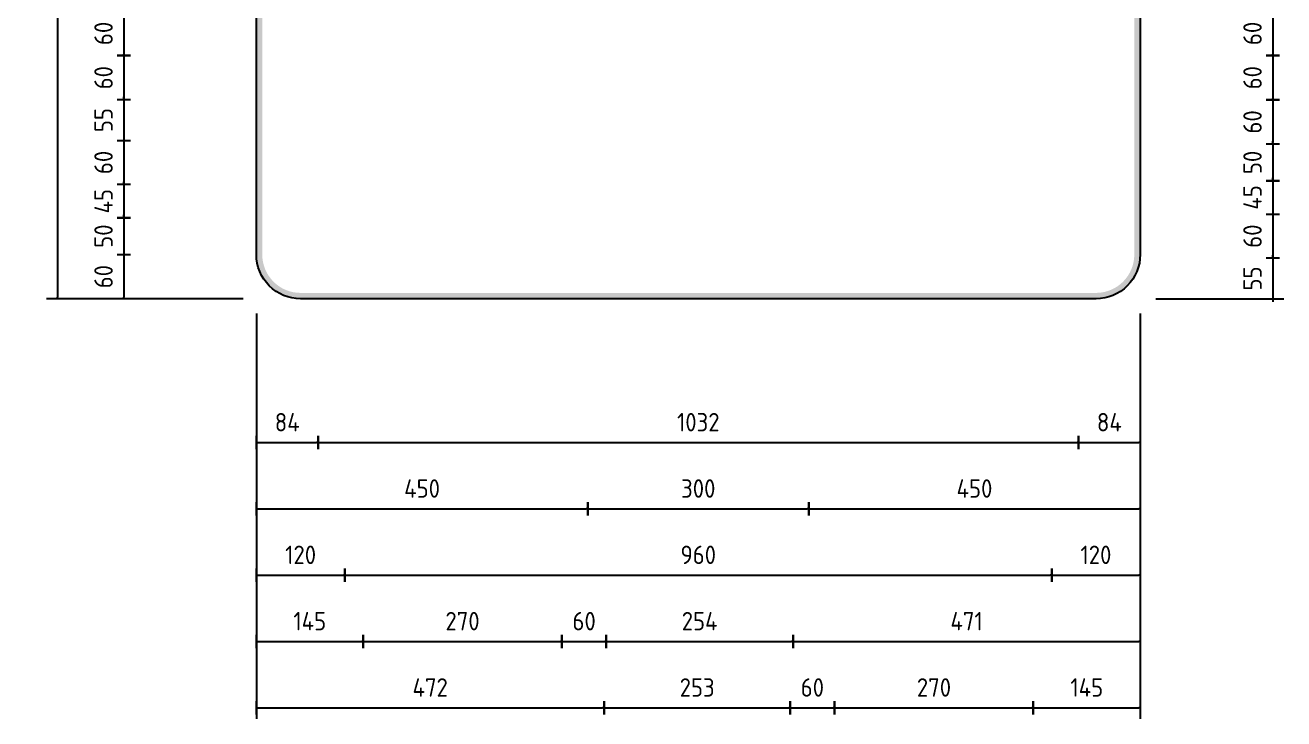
# Model space of a CAD drawing. Extents: x 0 to 420, y 0 to 297.
# Drawn here: x 92.1 to 262.9, y 103.4 to 197.5 of the extents above; entities that cross this region are included whole.
import ezdxf

# ---------------------------------------------------------------- set-up
doc = ezdxf.new("R2010")
doc.units = 0
doc.header["$LTSCALE"] = 0.3
doc.layers.get('0').update_dxf_attribs({"linetype": 'CONTINUOUS'})
doc.layers.get('DEFPOINTS').update_dxf_attribs({"linetype": 'CONTINUOUS'})
doc.layers.add('BLUE', color=162, linetype='CONTINUOUS')
doc.layers.add('T25', color=1, linetype='CONTINUOUS')
doc.styles.add('ISO', font='iso.shx')
doc.dimstyles.new('SIGNSDIM', dxfattribs={"dimtxt": 2.5, "dimasz": 0.2, "dimexe": 1.5, "dimexo": 2, "dimgap": 1.5, "dimtad": 1, "dimdec": 4, "dimlfac": 10, "dimrnd": 1, "dimdsep": 46, "dimtxsty": 'ISO', "dimblk": 'SGNDIM', "dimcen": 2.5, "dimse2": 1, "dimadec": 0, "dimazin": 0, "dimtfac": 1, "dimtdec": 4, "dimtix": 1, "dimtmove": 0, "dimatfit": 3, "dimldrblk": 'SGNDIM', "dimfxl": 1, "dimtolj": 1, "dimtzin": 0, "dimarcsym": 0})

# ---------------------------------------------------------------- blocks, each defined once
blk = doc.blocks.new('SGNDIM')
for p, q in [((0, 0), (-1, 0)), ((0, 4.5), (0, -4.5))]:
    blk.add_line(p, q)
blk = doc.blocks.new('*D8')
at = {"layer": 'DEFPOINTS', "color": 0, "transparency": 16777216}
for p in [(250.44, 165.88), (243.57, 160.38), (261.44, 160.38)]:
    blk.add_point(p, dxfattribs=at)
at = {"layer": 'T25', "color": 0, "lineweight": -2, "transparency": 16777216}
for p, q in [((261.44, 166.08), (261.44, 166.28)), ((261.44, 165.88), (261.44, 160.38)), ((245.57, 160.38), (262.94, 160.38)), ((261.44, 160.18), (261.44, 159.98))]:
    blk.add_line(p, q, dxfattribs=at)
at = {"layer": 'T25', "color": 0, "lineweight": -2, "transparency": 16777216, "xscale": 0.2, "yscale": 0.2, "zscale": 0.2}
for p, rotation in [((261.44, 165.88), 270), ((261.44, 160.38), 90)]:
    blk.add_blockref('SGNDIM', p, dxfattribs=dict(at, rotation=rotation))
at = {"layer": 'T25', "color": 0, "transparency": 16777216, "insert": (258.69, 163.13), "char_height": 2.5, "attachment_point": 5, "rotation": 90, "style": 'ISO'}
blk.add_mtext('\\A1;55', dxfattribs=at)
blk = doc.blocks.new('*D9')
at = {"layer": 'DEFPOINTS', "color": 0, "transparency": 16777216}
for p in [(243.44, 171.88), (243.44, 165.88), (261.44, 165.88)]:
    blk.add_point(p, dxfattribs=at)
at = {"layer": 'T25', "color": 0, "lineweight": -2, "transparency": 16777216}
blk.add_line((261.44, 171.68), (261.44, 166.08), dxfattribs=at)
at = {"layer": 'T25', "color": 0, "lineweight": -2, "transparency": 16777216, "xscale": 0.2, "yscale": 0.2, "zscale": 0.2}
for p, rotation in [((261.44, 171.88), 90), ((261.44, 165.88), 270)]:
    blk.add_blockref('SGNDIM', p, dxfattribs=dict(at, rotation=rotation))
at = {"layer": 'T25', "color": 0, "transparency": 16777216, "insert": (258.69, 168.88), "char_height": 2.5, "attachment_point": 5, "rotation": 90, "style": 'ISO'}
blk.add_mtext('\\A1;60', dxfattribs=at)
blk = doc.blocks.new('*D10')
at = {"layer": 'DEFPOINTS', "color": 0, "transparency": 16777216}
for p in [(247.93, 176.38), (247.93, 171.88), (261.44, 171.88)]:
    blk.add_point(p, dxfattribs=at)
at = {"layer": 'T25', "color": 0, "lineweight": -2, "transparency": 16777216}
for p, q in [((261.44, 176.58), (261.44, 176.78)), ((261.44, 176.38), (261.44, 171.88)), ((261.44, 171.68), (261.44, 171.48))]:
    blk.add_line(p, q, dxfattribs=at)
at = {"layer": 'T25', "color": 0, "lineweight": -2, "transparency": 16777216, "xscale": 0.2, "yscale": 0.2, "zscale": 0.2}
for p, rotation in [((261.44, 176.38), 270), ((261.44, 171.88), 90)]:
    blk.add_blockref('SGNDIM', p, dxfattribs=dict(at, rotation=rotation))
at = {"layer": 'T25', "color": 0, "transparency": 16777216, "insert": (258.69, 174.13), "char_height": 2.5, "attachment_point": 5, "rotation": 90, "style": 'ISO'}
blk.add_mtext('\\A1;45', dxfattribs=at)
blk = doc.blocks.new('*D11')
at = {"layer": 'DEFPOINTS', "color": 0, "transparency": 16777216}
for p in [(246.44, 181.38), (246.44, 176.38), (261.44, 176.38)]:
    blk.add_point(p, dxfattribs=at)
at = {"layer": 'T25', "color": 0, "lineweight": -2, "transparency": 16777216}
for p, q in [((261.44, 181.58), (261.44, 181.78)), ((261.44, 181.38), (261.44, 176.38)), ((261.44, 176.18), (261.44, 175.98))]:
    blk.add_line(p, q, dxfattribs=at)
at = {"layer": 'T25', "color": 0, "lineweight": -2, "transparency": 16777216, "xscale": 0.2, "yscale": 0.2, "zscale": 0.2}
for p, rotation in [((261.44, 181.38), 270), ((261.44, 176.38), 90)]:
    blk.add_blockref('SGNDIM', p, dxfattribs=dict(at, rotation=rotation))
at = {"layer": 'T25', "color": 0, "transparency": 16777216, "insert": (258.69, 178.88), "char_height": 2.5, "attachment_point": 5, "rotation": 90, "style": 'ISO'}
blk.add_mtext('\\A1;50', dxfattribs=at)
blk = doc.blocks.new('*D12')
at = {"layer": 'DEFPOINTS', "color": 0, "transparency": 16777216}
for p in [(243.44, 187.38), (243.44, 181.38), (261.44, 181.38)]:
    blk.add_point(p, dxfattribs=at)
at = {"layer": 'T25', "color": 0, "lineweight": -2, "transparency": 16777216}
blk.add_line((261.44, 187.18), (261.44, 181.58), dxfattribs=at)
at = {"layer": 'T25', "color": 0, "lineweight": -2, "transparency": 16777216, "xscale": 0.2, "yscale": 0.2, "zscale": 0.2}
for p, rotation in [((261.44, 187.38), 90), ((261.44, 181.38), 270)]:
    blk.add_blockref('SGNDIM', p, dxfattribs=dict(at, rotation=rotation))
at = {"layer": 'T25', "color": 0, "transparency": 16777216, "insert": (258.69, 184.38), "char_height": 2.5, "attachment_point": 5, "rotation": 90, "style": 'ISO'}
blk.add_mtext('\\A1;60', dxfattribs=at)
blk = doc.blocks.new('*D13')
at = {"layer": 'DEFPOINTS', "color": 0, "transparency": 16777216}
for p in [(243.44, 193.38), (243.44, 187.38), (261.44, 187.38)]:
    blk.add_point(p, dxfattribs=at)
at = {"layer": 'T25', "color": 0, "lineweight": -2, "transparency": 16777216}
blk.add_line((261.44, 193.18), (261.44, 187.58), dxfattribs=at)
at = {"layer": 'T25', "color": 0, "lineweight": -2, "transparency": 16777216, "xscale": 0.2, "yscale": 0.2, "zscale": 0.2}
for p, rotation in [((261.44, 193.38), 90), ((261.44, 187.38), 270)]:
    blk.add_blockref('SGNDIM', p, dxfattribs=dict(at, rotation=rotation))
at = {"layer": 'T25', "color": 0, "transparency": 16777216, "insert": (258.69, 190.38), "char_height": 2.5, "attachment_point": 5, "rotation": 90, "style": 'ISO'}
blk.add_mtext('\\A1;60', dxfattribs=at)
blk = doc.blocks.new('*D14')
at = {"layer": 'DEFPOINTS', "color": 0, "transparency": 16777216}
for p in [(253.22, 199.4), (253.22, 193.38), (261.44, 193.38)]:
    blk.add_point(p, dxfattribs=at)
at = {"layer": 'T25', "color": 0, "lineweight": -2, "transparency": 16777216}
blk.add_line((261.44, 199.2), (261.44, 193.58), dxfattribs=at)
at = {"layer": 'T25', "color": 0, "lineweight": -2, "transparency": 16777216, "xscale": 0.2, "yscale": 0.2, "zscale": 0.2}
for p, rotation in [((261.44, 199.4), 90), ((261.44, 193.38), 270)]:
    blk.add_blockref('SGNDIM', p, dxfattribs=dict(at, rotation=rotation))
at = {"layer": 'T25', "color": 0, "transparency": 16777216, "insert": (258.69, 196.39), "char_height": 2.5, "attachment_point": 5, "rotation": 90, "style": 'ISO'}
blk.add_mtext('\\A1;60', dxfattribs=at)
blk = doc.blocks.new('*D19')
at = {"layer": 'DEFPOINTS', "color": 0, "transparency": 16777216}
for p in [(228.93, 122.83), (243.44, 122.83), (243.44, 104.88)]:
    blk.add_point(p, dxfattribs=at)
at = {"layer": 'T25', "color": 0, "lineweight": -2, "transparency": 16777216}
for p, q in [((243.44, 120.83), (243.44, 103.38)), ((229.13, 104.88), (243.24, 104.88))]:
    blk.add_line(p, q, dxfattribs=at)
at = {"layer": 'T25', "color": 0, "lineweight": -2, "transparency": 16777216, "xscale": 0.2, "yscale": 0.2, "zscale": 0.2, "rotation": 180}
blk.add_blockref('SGNDIM', (228.93, 104.88), dxfattribs=at)
at = {"layer": 'T25', "color": 0, "lineweight": -2, "transparency": 16777216, "xscale": 0.2, "yscale": 0.2, "zscale": 0.2}
blk.add_blockref('SGNDIM', (243.44, 104.88), dxfattribs=at)
at = {"layer": 'T25', "color": 0, "transparency": 16777216, "insert": (236.19, 107.63), "char_height": 2.5, "attachment_point": 5, "style": 'ISO'}
blk.add_mtext('\\A1;145', dxfattribs=at)
blk = doc.blocks.new('*D20')
at = {"layer": 'DEFPOINTS', "color": 0, "transparency": 16777216}
for p in [(170.65, 151.13), (195.93, 151.13), (195.93, 104.88)]:
    blk.add_point(p, dxfattribs=at)
at = {"layer": 'T25', "color": 0, "lineweight": -2, "transparency": 16777216}
blk.add_line((170.85, 104.88), (195.73, 104.88), dxfattribs=at)
at = {"layer": 'T25', "color": 0, "lineweight": -2, "transparency": 16777216, "xscale": 0.2, "yscale": 0.2, "zscale": 0.2, "rotation": 180}
blk.add_blockref('SGNDIM', (170.65, 104.88), dxfattribs=at)
at = {"layer": 'T25', "color": 0, "lineweight": -2, "transparency": 16777216, "xscale": 0.2, "yscale": 0.2, "zscale": 0.2}
blk.add_blockref('SGNDIM', (195.93, 104.88), dxfattribs=at)
at = {"layer": 'T25', "color": 0, "transparency": 16777216, "insert": (183.29, 107.63), "char_height": 2.5, "attachment_point": 5, "style": 'ISO'}
blk.add_mtext('\\A1;253', dxfattribs=at)
blk = doc.blocks.new('*D21')
at = {"layer": 'DEFPOINTS', "color": 0, "transparency": 16777216}
for p in [(170.65, 163.32), (123.44, 160.3), (170.65, 104.88)]:
    blk.add_point(p, dxfattribs=at)
at = {"layer": 'T25', "color": 0, "lineweight": -2, "transparency": 16777216}
for p, q in [((123.44, 158.3), (123.44, 103.38)), ((123.64, 104.88), (170.45, 104.88))]:
    blk.add_line(p, q, dxfattribs=at)
at = {"layer": 'T25', "color": 0, "lineweight": -2, "transparency": 16777216, "xscale": 0.2, "yscale": 0.2, "zscale": 0.2, "rotation": 180}
blk.add_blockref('SGNDIM', (123.44, 104.88), dxfattribs=at)
at = {"layer": 'T25', "color": 0, "lineweight": -2, "transparency": 16777216, "xscale": 0.2, "yscale": 0.2, "zscale": 0.2}
blk.add_blockref('SGNDIM', (170.65, 104.88), dxfattribs=at)
at = {"layer": 'T25', "color": 0, "transparency": 16777216, "insert": (147.04, 107.63), "char_height": 2.5, "attachment_point": 5, "style": 'ISO'}
blk.add_mtext('\\A1;472', dxfattribs=at)
blk = doc.blocks.new('*D22')
at = {"layer": 'DEFPOINTS', "color": 0, "transparency": 16777216}
for p in [(196.3, 162.82), (243.44, 160.33), (243.44, 113.88)]:
    blk.add_point(p, dxfattribs=at)
at = {"layer": 'T25', "color": 0, "lineweight": -2, "transparency": 16777216}
for p, q in [((243.44, 158.33), (243.44, 112.38)), ((196.5, 113.88), (243.24, 113.88))]:
    blk.add_line(p, q, dxfattribs=at)
at = {"layer": 'T25', "color": 0, "lineweight": -2, "transparency": 16777216, "xscale": 0.2, "yscale": 0.2, "zscale": 0.2, "rotation": 180}
blk.add_blockref('SGNDIM', (196.3, 113.88), dxfattribs=at)
at = {"layer": 'T25', "color": 0, "lineweight": -2, "transparency": 16777216, "xscale": 0.2, "yscale": 0.2, "zscale": 0.2}
blk.add_blockref('SGNDIM', (243.44, 113.88), dxfattribs=at)
at = {"layer": 'T25', "color": 0, "transparency": 16777216, "insert": (219.87, 116.63), "char_height": 2.5, "attachment_point": 5, "style": 'ISO'}
blk.add_mtext('\\A1;471', dxfattribs=at)
blk = doc.blocks.new('*D23')
at = {"layer": 'DEFPOINTS', "color": 0, "transparency": 16777216}
for p in [(170.94, 152.63), (196.3, 152.63), (196.3, 113.88)]:
    blk.add_point(p, dxfattribs=at)
at = {"layer": 'T25', "color": 0, "lineweight": -2, "transparency": 16777216}
blk.add_line((171.14, 113.88), (196.1, 113.88), dxfattribs=at)
at = {"layer": 'T25', "color": 0, "lineweight": -2, "transparency": 16777216, "xscale": 0.2, "yscale": 0.2, "zscale": 0.2, "rotation": 180}
blk.add_blockref('SGNDIM', (170.94, 113.88), dxfattribs=at)
at = {"layer": 'T25', "color": 0, "lineweight": -2, "transparency": 16777216, "xscale": 0.2, "yscale": 0.2, "zscale": 0.2}
blk.add_blockref('SGNDIM', (196.3, 113.88), dxfattribs=at)
at = {"layer": 'T25', "color": 0, "transparency": 16777216, "insert": (183.62, 116.63), "char_height": 2.5, "attachment_point": 5, "style": 'ISO'}
blk.add_mtext('\\A1;254', dxfattribs=at)
blk = doc.blocks.new('*D24')
at = {"layer": 'DEFPOINTS', "color": 0, "transparency": 16777216}
for p in [(123.44, 128.93), (137.94, 128.93), (137.94, 113.88)]:
    blk.add_point(p, dxfattribs=at)
at = {"layer": 'T25', "color": 0, "lineweight": -2, "transparency": 16777216}
for p, q in [((123.44, 126.93), (123.44, 112.38)), ((123.64, 113.88), (137.74, 113.88))]:
    blk.add_line(p, q, dxfattribs=at)
at = {"layer": 'T25', "color": 0, "lineweight": -2, "transparency": 16777216, "xscale": 0.2, "yscale": 0.2, "zscale": 0.2, "rotation": 180}
blk.add_blockref('SGNDIM', (123.44, 113.88), dxfattribs=at)
at = {"layer": 'T25', "color": 0, "lineweight": -2, "transparency": 16777216, "xscale": 0.2, "yscale": 0.2, "zscale": 0.2}
blk.add_blockref('SGNDIM', (137.94, 113.88), dxfattribs=at)
at = {"layer": 'T25', "color": 0, "transparency": 16777216, "insert": (130.69, 116.63), "char_height": 2.5, "attachment_point": 5, "style": 'ISO'}
blk.add_mtext('\\A1;145', dxfattribs=at)
blk = doc.blocks.new('*D25')
at = {"layer": 'DEFPOINTS', "color": 0, "transparency": 16777216}
for p in [(231.42, 159.47), (243.44, 147.99), (243.44, 122.88)]:
    blk.add_point(p, dxfattribs=at)
at = {"layer": 'T25', "color": 0, "lineweight": -2, "transparency": 16777216}
for p, q in [((243.44, 145.99), (243.44, 121.38)), ((231.62, 122.88), (243.24, 122.88))]:
    blk.add_line(p, q, dxfattribs=at)
at = {"layer": 'T25', "color": 0, "lineweight": -2, "transparency": 16777216, "xscale": 0.2, "yscale": 0.2, "zscale": 0.2, "rotation": 180}
blk.add_blockref('SGNDIM', (231.42, 122.88), dxfattribs=at)
at = {"layer": 'T25', "color": 0, "lineweight": -2, "transparency": 16777216, "xscale": 0.2, "yscale": 0.2, "zscale": 0.2}
blk.add_blockref('SGNDIM', (243.44, 122.88), dxfattribs=at)
at = {"layer": 'T25', "color": 0, "transparency": 16777216, "insert": (237.43, 125.63), "char_height": 2.5, "attachment_point": 5, "style": 'ISO'}
blk.add_mtext('\\A1;120', dxfattribs=at)
blk = doc.blocks.new('*D26')
at = {"layer": 'DEFPOINTS', "color": 0, "transparency": 16777216}
for p in [(135.46, 165.03), (231.42, 165.03), (231.42, 122.88)]:
    blk.add_point(p, dxfattribs=at)
at = {"layer": 'T25', "color": 0, "lineweight": -2, "transparency": 16777216}
blk.add_line((135.66, 122.88), (231.22, 122.88), dxfattribs=at)
at = {"layer": 'T25', "color": 0, "lineweight": -2, "transparency": 16777216, "xscale": 0.2, "yscale": 0.2, "zscale": 0.2, "rotation": 180}
blk.add_blockref('SGNDIM', (135.46, 122.88), dxfattribs=at)
at = {"layer": 'T25', "color": 0, "lineweight": -2, "transparency": 16777216, "xscale": 0.2, "yscale": 0.2, "zscale": 0.2}
blk.add_blockref('SGNDIM', (231.42, 122.88), dxfattribs=at)
at = {"layer": 'T25', "color": 0, "transparency": 16777216, "insert": (183.44, 125.63), "char_height": 2.5, "attachment_point": 5, "style": 'ISO'}
blk.add_mtext('\\A1;960', dxfattribs=at)
blk = doc.blocks.new('*D27')
at = {"layer": 'DEFPOINTS', "color": 0, "transparency": 16777216}
for p in [(135.46, 159.47), (123.44, 148.56), (135.46, 122.88)]:
    blk.add_point(p, dxfattribs=at)
at = {"layer": 'T25', "color": 0, "lineweight": -2, "transparency": 16777216}
for p, q in [((123.44, 146.56), (123.44, 121.38)), ((123.64, 122.88), (135.26, 122.88))]:
    blk.add_line(p, q, dxfattribs=at)
at = {"layer": 'T25', "color": 0, "lineweight": -2, "transparency": 16777216, "xscale": 0.2, "yscale": 0.2, "zscale": 0.2, "rotation": 180}
blk.add_blockref('SGNDIM', (123.44, 122.88), dxfattribs=at)
at = {"layer": 'T25', "color": 0, "lineweight": -2, "transparency": 16777216, "xscale": 0.2, "yscale": 0.2, "zscale": 0.2}
blk.add_blockref('SGNDIM', (135.46, 122.88), dxfattribs=at)
at = {"layer": 'T25', "color": 0, "transparency": 16777216, "insert": (129.45, 125.63), "char_height": 2.5, "attachment_point": 5, "style": 'ISO'}
blk.add_mtext('\\A1;120', dxfattribs=at)
blk = doc.blocks.new('*D28')
at = {"layer": 'DEFPOINTS', "color": 0, "transparency": 16777216}
for p in [(198.44, 160.38), (243.44, 160.38), (243.44, 131.88)]:
    blk.add_point(p, dxfattribs=at)
at = {"layer": 'T25', "color": 0, "lineweight": -2, "transparency": 16777216}
for p, q in [((243.44, 158.38), (243.44, 130.38)), ((198.64, 131.88), (243.24, 131.88))]:
    blk.add_line(p, q, dxfattribs=at)
at = {"layer": 'T25', "color": 0, "lineweight": -2, "transparency": 16777216, "xscale": 0.2, "yscale": 0.2, "zscale": 0.2, "rotation": 180}
blk.add_blockref('SGNDIM', (198.44, 131.88), dxfattribs=at)
at = {"layer": 'T25', "color": 0, "lineweight": -2, "transparency": 16777216, "xscale": 0.2, "yscale": 0.2, "zscale": 0.2}
blk.add_blockref('SGNDIM', (243.44, 131.88), dxfattribs=at)
at = {"layer": 'T25', "color": 0, "transparency": 16777216, "insert": (220.94, 134.63), "char_height": 2.5, "attachment_point": 5, "style": 'ISO'}
blk.add_mtext('\\A1;450', dxfattribs=at)
blk = doc.blocks.new('*D29')
at = {"layer": 'DEFPOINTS', "color": 0, "transparency": 16777216}
for p in [(168.44, 160.38), (198.44, 160.38), (198.44, 131.88)]:
    blk.add_point(p, dxfattribs=at)
at = {"layer": 'T25', "color": 0, "lineweight": -2, "transparency": 16777216}
blk.add_line((168.64, 131.88), (198.24, 131.88), dxfattribs=at)
at = {"layer": 'T25', "color": 0, "lineweight": -2, "transparency": 16777216, "xscale": 0.2, "yscale": 0.2, "zscale": 0.2, "rotation": 180}
blk.add_blockref('SGNDIM', (168.44, 131.88), dxfattribs=at)
at = {"layer": 'T25', "color": 0, "lineweight": -2, "transparency": 16777216, "xscale": 0.2, "yscale": 0.2, "zscale": 0.2}
blk.add_blockref('SGNDIM', (198.44, 131.88), dxfattribs=at)
at = {"layer": 'T25', "color": 0, "transparency": 16777216, "insert": (183.44, 134.63), "char_height": 2.5, "attachment_point": 5, "style": 'ISO'}
blk.add_mtext('\\A1;300', dxfattribs=at)
blk = doc.blocks.new('*D30')
at = {"layer": 'DEFPOINTS', "color": 0, "transparency": 16777216}
for p in [(123.44, 160.38), (168.44, 160.38), (168.44, 131.88)]:
    blk.add_point(p, dxfattribs=at)
at = {"layer": 'T25', "color": 0, "lineweight": -2, "transparency": 16777216}
for p, q in [((123.44, 158.38), (123.44, 130.38)), ((123.64, 131.88), (168.24, 131.88))]:
    blk.add_line(p, q, dxfattribs=at)
at = {"layer": 'T25', "color": 0, "lineweight": -2, "transparency": 16777216, "xscale": 0.2, "yscale": 0.2, "zscale": 0.2, "rotation": 180}
blk.add_blockref('SGNDIM', (123.44, 131.88), dxfattribs=at)
at = {"layer": 'T25', "color": 0, "lineweight": -2, "transparency": 16777216, "xscale": 0.2, "yscale": 0.2, "zscale": 0.2}
blk.add_blockref('SGNDIM', (168.44, 131.88), dxfattribs=at)
at = {"layer": 'T25', "color": 0, "transparency": 16777216, "insert": (145.94, 134.63), "char_height": 2.5, "attachment_point": 5, "style": 'ISO'}
blk.add_mtext('\\A1;450', dxfattribs=at)
blk = doc.blocks.new('*D31')
at = {"layer": 'DEFPOINTS', "color": 0, "transparency": 16777216}
for p in [(235.07, 170.71), (243.44, 155.75), (243.44, 140.88)]:
    blk.add_point(p, dxfattribs=at)
at = {"layer": 'T25', "color": 0, "lineweight": -2, "transparency": 16777216}
for p, q in [((243.44, 153.75), (243.44, 139.38)), ((235.27, 140.88), (243.24, 140.88))]:
    blk.add_line(p, q, dxfattribs=at)
at = {"layer": 'T25', "color": 0, "lineweight": -2, "transparency": 16777216, "xscale": 0.2, "yscale": 0.2, "zscale": 0.2, "rotation": 180}
blk.add_blockref('SGNDIM', (235.07, 140.88), dxfattribs=at)
at = {"layer": 'T25', "color": 0, "lineweight": -2, "transparency": 16777216, "xscale": 0.2, "yscale": 0.2, "zscale": 0.2}
blk.add_blockref('SGNDIM', (243.44, 140.88), dxfattribs=at)
at = {"layer": 'T25', "color": 0, "transparency": 16777216, "insert": (239.25, 143.63), "char_height": 2.5, "attachment_point": 5, "style": 'ISO'}
blk.add_mtext('\\A1;84', dxfattribs=at)
blk = doc.blocks.new('*D32')
at = {"layer": 'DEFPOINTS', "color": 0, "transparency": 16777216}
for p in [(131.82, 161.2), (235.07, 161.2), (235.07, 140.88)]:
    blk.add_point(p, dxfattribs=at)
at = {"layer": 'T25', "color": 0, "lineweight": -2, "transparency": 16777216}
blk.add_line((132.02, 140.88), (234.87, 140.88), dxfattribs=at)
at = {"layer": 'T25', "color": 0, "lineweight": -2, "transparency": 16777216, "xscale": 0.2, "yscale": 0.2, "zscale": 0.2, "rotation": 180}
blk.add_blockref('SGNDIM', (131.82, 140.88), dxfattribs=at)
at = {"layer": 'T25', "color": 0, "lineweight": -2, "transparency": 16777216, "xscale": 0.2, "yscale": 0.2, "zscale": 0.2}
blk.add_blockref('SGNDIM', (235.07, 140.88), dxfattribs=at)
at = {"layer": 'T25', "color": 0, "transparency": 16777216, "insert": (183.44, 143.63), "char_height": 2.5, "attachment_point": 5, "style": 'ISO'}
blk.add_mtext('\\A1;1032', dxfattribs=at)
blk = doc.blocks.new('*D33')
at = {"layer": 'DEFPOINTS', "color": 0, "transparency": 16777216}
for p in [(131.82, 170.71), (123.44, 155.97), (131.82, 140.88)]:
    blk.add_point(p, dxfattribs=at)
at = {"layer": 'T25', "color": 0, "lineweight": -2, "transparency": 16777216}
for p, q in [((123.44, 153.97), (123.44, 139.38)), ((123.64, 140.88), (131.62, 140.88))]:
    blk.add_line(p, q, dxfattribs=at)
at = {"layer": 'T25', "color": 0, "lineweight": -2, "transparency": 16777216, "xscale": 0.2, "yscale": 0.2, "zscale": 0.2, "rotation": 180}
blk.add_blockref('SGNDIM', (123.44, 140.88), dxfattribs=at)
at = {"layer": 'T25', "color": 0, "lineweight": -2, "transparency": 16777216, "xscale": 0.2, "yscale": 0.2, "zscale": 0.2}
blk.add_blockref('SGNDIM', (131.82, 140.88), dxfattribs=at)
at = {"layer": 'T25', "color": 0, "transparency": 16777216, "insert": (127.63, 143.63), "char_height": 2.5, "attachment_point": 5, "style": 'ISO'}
blk.add_mtext('\\A1;84', dxfattribs=at)
blk = doc.blocks.new('*D34')
at = {"layer": 'DEFPOINTS', "color": 0, "transparency": 16777216}
for p in [(122.85, 250.38), (96.44, 160.38), (123.67, 160.38)]:
    blk.add_point(p, dxfattribs=at)
at = {"layer": 'T25', "color": 0, "lineweight": -2, "transparency": 16777216}
for p, q in [((120.85, 250.38), (94.94, 250.38)), ((96.44, 250.18), (96.44, 160.58)), ((121.67, 160.38), (94.94, 160.38))]:
    blk.add_line(p, q, dxfattribs=at)
at = {"layer": 'T25', "color": 0, "lineweight": -2, "transparency": 16777216, "xscale": 0.2, "yscale": 0.2, "zscale": 0.2}
for p, rotation in [((96.44, 250.38), 90), ((96.44, 160.38), 270)]:
    blk.add_blockref('SGNDIM', p, dxfattribs=dict(at, rotation=rotation))
at = {"layer": 'T25', "color": 0, "transparency": 16777216, "insert": (93.69, 205.38), "char_height": 2.5, "attachment_point": 5, "rotation": 90, "style": 'ISO'}
blk.add_mtext('\\A1;900', dxfattribs=at)
blk = doc.blocks.new('*D35')
at = {"layer": 'DEFPOINTS', "color": 0, "transparency": 16777216}
for p in [(117.44, 166.38), (105.44, 160.38), (117.44, 160.38)]:
    blk.add_point(p, dxfattribs=at)
at = {"layer": 'T25', "color": 0, "lineweight": -2, "transparency": 16777216}
for p, q in [((105.44, 166.18), (105.44, 160.58)), ((115.44, 160.38), (103.94, 160.38))]:
    blk.add_line(p, q, dxfattribs=at)
at = {"layer": 'T25', "color": 0, "lineweight": -2, "transparency": 16777216, "xscale": 0.2, "yscale": 0.2, "zscale": 0.2}
for p, rotation in [((105.44, 166.38), 90), ((105.44, 160.38), 270)]:
    blk.add_blockref('SGNDIM', p, dxfattribs=dict(at, rotation=rotation))
at = {"layer": 'T25', "color": 0, "transparency": 16777216, "insert": (102.69, 163.38), "char_height": 2.5, "attachment_point": 5, "rotation": 90, "style": 'ISO'}
blk.add_mtext('\\A1;60', dxfattribs=at)
blk = doc.blocks.new('*D36')
at = {"layer": 'DEFPOINTS', "color": 0, "transparency": 16777216}
for p in [(120.44, 171.38), (105.44, 166.38), (120.44, 166.38)]:
    blk.add_point(p, dxfattribs=at)
at = {"layer": 'T25', "color": 0, "lineweight": -2, "transparency": 16777216}
for p, q in [((105.44, 171.58), (105.44, 171.78)), ((105.44, 171.38), (105.44, 166.38)), ((105.44, 166.18), (105.44, 165.98))]:
    blk.add_line(p, q, dxfattribs=at)
at = {"layer": 'T25', "color": 0, "lineweight": -2, "transparency": 16777216, "xscale": 0.2, "yscale": 0.2, "zscale": 0.2}
for p, rotation in [((105.44, 171.38), 270), ((105.44, 166.38), 90)]:
    blk.add_blockref('SGNDIM', p, dxfattribs=dict(at, rotation=rotation))
at = {"layer": 'T25', "color": 0, "transparency": 16777216, "insert": (102.69, 168.88), "char_height": 2.5, "attachment_point": 5, "rotation": 90, "style": 'ISO'}
blk.add_mtext('\\A1;50', dxfattribs=at)
blk = doc.blocks.new('*D37')
at = {"layer": 'DEFPOINTS', "color": 0, "transparency": 16777216}
for p in [(118.91, 175.87), (105.44, 171.38), (118.91, 171.38)]:
    blk.add_point(p, dxfattribs=at)
at = {"layer": 'T25', "color": 0, "lineweight": -2, "transparency": 16777216}
for p, q in [((105.44, 176.07), (105.44, 176.27)), ((105.44, 175.87), (105.44, 171.38)), ((105.44, 171.18), (105.44, 170.98))]:
    blk.add_line(p, q, dxfattribs=at)
at = {"layer": 'T25', "color": 0, "lineweight": -2, "transparency": 16777216, "xscale": 0.2, "yscale": 0.2, "zscale": 0.2}
for p, rotation in [((105.44, 175.87), 270), ((105.44, 171.38), 90)]:
    blk.add_blockref('SGNDIM', p, dxfattribs=dict(at, rotation=rotation))
at = {"layer": 'T25', "color": 0, "transparency": 16777216, "insert": (102.69, 173.62), "char_height": 2.5, "attachment_point": 5, "rotation": 90, "style": 'ISO'}
blk.add_mtext('\\A1;45', dxfattribs=at)
blk = doc.blocks.new('*D38')
at = {"layer": 'DEFPOINTS', "color": 0, "transparency": 16777216}
for p in [(123.44, 181.88), (105.44, 175.88), (123.44, 175.88)]:
    blk.add_point(p, dxfattribs=at)
at = {"layer": 'T25', "color": 0, "lineweight": -2, "transparency": 16777216}
blk.add_line((105.44, 181.68), (105.44, 176.08), dxfattribs=at)
at = {"layer": 'T25', "color": 0, "lineweight": -2, "transparency": 16777216, "xscale": 0.2, "yscale": 0.2, "zscale": 0.2}
for p, rotation in [((105.44, 181.88), 90), ((105.44, 175.88), 270)]:
    blk.add_blockref('SGNDIM', p, dxfattribs=dict(at, rotation=rotation))
at = {"layer": 'T25', "color": 0, "transparency": 16777216, "insert": (102.69, 178.88), "char_height": 2.5, "attachment_point": 5, "rotation": 90, "style": 'ISO'}
blk.add_mtext('\\A1;60', dxfattribs=at)
blk = doc.blocks.new('*D39')
at = {"layer": 'DEFPOINTS', "color": 0, "transparency": 16777216}
for p in [(121.94, 187.38), (105.44, 181.88), (121.94, 181.88)]:
    blk.add_point(p, dxfattribs=at)
at = {"layer": 'T25', "color": 0, "lineweight": -2, "transparency": 16777216}
for p, q in [((105.44, 187.58), (105.44, 187.78)), ((105.44, 187.38), (105.44, 181.88)), ((105.44, 181.68), (105.44, 181.48))]:
    blk.add_line(p, q, dxfattribs=at)
at = {"layer": 'T25', "color": 0, "lineweight": -2, "transparency": 16777216, "xscale": 0.2, "yscale": 0.2, "zscale": 0.2}
for p, rotation in [((105.44, 187.38), 270), ((105.44, 181.88), 90)]:
    blk.add_blockref('SGNDIM', p, dxfattribs=dict(at, rotation=rotation))
at = {"layer": 'T25', "color": 0, "transparency": 16777216, "insert": (102.69, 184.63), "char_height": 2.5, "attachment_point": 5, "rotation": 90, "style": 'ISO'}
blk.add_mtext('\\A1;55', dxfattribs=at)
blk = doc.blocks.new('*D40')
at = {"layer": 'DEFPOINTS', "color": 0, "transparency": 16777216}
for p in [(123.44, 193.38), (105.44, 187.38), (123.44, 187.38)]:
    blk.add_point(p, dxfattribs=at)
at = {"layer": 'T25', "color": 0, "lineweight": -2, "transparency": 16777216}
blk.add_line((105.44, 193.18), (105.44, 187.58), dxfattribs=at)
at = {"layer": 'T25', "color": 0, "lineweight": -2, "transparency": 16777216, "xscale": 0.2, "yscale": 0.2, "zscale": 0.2}
for p, rotation in [((105.44, 193.38), 90), ((105.44, 187.38), 270)]:
    blk.add_blockref('SGNDIM', p, dxfattribs=dict(at, rotation=rotation))
at = {"layer": 'T25', "color": 0, "transparency": 16777216, "insert": (102.69, 190.38), "char_height": 2.5, "attachment_point": 5, "rotation": 90, "style": 'ISO'}
blk.add_mtext('\\A1;60', dxfattribs=at)
blk = doc.blocks.new('*D41')
at = {"layer": 'DEFPOINTS', "color": 0, "transparency": 16777216}
for p in [(113.67, 199.4), (105.44, 193.38), (113.67, 193.38)]:
    blk.add_point(p, dxfattribs=at)
at = {"layer": 'T25', "color": 0, "lineweight": -2, "transparency": 16777216}
blk.add_line((105.44, 199.2), (105.44, 193.58), dxfattribs=at)
at = {"layer": 'T25', "color": 0, "lineweight": -2, "transparency": 16777216, "xscale": 0.2, "yscale": 0.2, "zscale": 0.2}
for p, rotation in [((105.44, 199.4), 90), ((105.44, 193.38), 270)]:
    blk.add_blockref('SGNDIM', p, dxfattribs=dict(at, rotation=rotation))
at = {"layer": 'T25', "color": 0, "transparency": 16777216, "insert": (102.69, 196.39), "char_height": 2.5, "attachment_point": 5, "rotation": 90, "style": 'ISO'}
blk.add_mtext('\\A1;60', dxfattribs=at)
blk = doc.blocks.new('*D45')
at = {"layer": 'DEFPOINTS', "color": 0, "transparency": 16777216}
for p in [(137.94, 155.13), (164.93, 155.13), (164.93, 113.88)]:
    blk.add_point(p, dxfattribs=at)
at = {"layer": 'T25', "color": 0, "lineweight": -2, "transparency": 16777216}
blk.add_line((138.14, 113.88), (164.73, 113.88), dxfattribs=at)
at = {"layer": 'T25', "color": 0, "lineweight": -2, "transparency": 16777216, "xscale": 0.2, "yscale": 0.2, "zscale": 0.2, "rotation": 180}
blk.add_blockref('SGNDIM', (137.94, 113.88), dxfattribs=at)
at = {"layer": 'T25', "color": 0, "lineweight": -2, "transparency": 16777216, "xscale": 0.2, "yscale": 0.2, "zscale": 0.2}
blk.add_blockref('SGNDIM', (164.93, 113.88), dxfattribs=at)
at = {"layer": 'T25', "color": 0, "transparency": 16777216, "insert": (151.43, 116.63), "char_height": 2.5, "attachment_point": 5, "style": 'ISO'}
blk.add_mtext('\\A1;270', dxfattribs=at)
blk = doc.blocks.new('*D46')
at = {"layer": 'DEFPOINTS', "color": 0, "transparency": 16777216}
for p in [(201.94, 146.13), (228.93, 146.13), (228.93, 104.88)]:
    blk.add_point(p, dxfattribs=at)
at = {"layer": 'T25', "color": 0, "lineweight": -2, "transparency": 16777216}
blk.add_line((202.14, 104.88), (228.73, 104.88), dxfattribs=at)
at = {"layer": 'T25', "color": 0, "lineweight": -2, "transparency": 16777216, "xscale": 0.2, "yscale": 0.2, "zscale": 0.2, "rotation": 180}
blk.add_blockref('SGNDIM', (201.94, 104.88), dxfattribs=at)
at = {"layer": 'T25', "color": 0, "lineweight": -2, "transparency": 16777216, "xscale": 0.2, "yscale": 0.2, "zscale": 0.2}
blk.add_blockref('SGNDIM', (228.93, 104.88), dxfattribs=at)
at = {"layer": 'T25', "color": 0, "transparency": 16777216, "insert": (215.44, 107.63), "char_height": 2.5, "attachment_point": 5, "style": 'ISO'}
blk.add_mtext('\\A1;270', dxfattribs=at)
blk = doc.blocks.new('*D47')
at = {"layer": 'DEFPOINTS', "color": 0, "transparency": 16777216}
for p in [(195.93, 115.87), (201.94, 115.87), (201.94, 104.88)]:
    blk.add_point(p, dxfattribs=at)
at = {"layer": 'T25', "color": 0, "lineweight": -2, "transparency": 16777216}
blk.add_line((196.13, 104.88), (201.74, 104.88), dxfattribs=at)
at = {"layer": 'T25', "color": 0, "lineweight": -2, "transparency": 16777216, "xscale": 0.2, "yscale": 0.2, "zscale": 0.2, "rotation": 180}
blk.add_blockref('SGNDIM', (195.93, 104.88), dxfattribs=at)
at = {"layer": 'T25', "color": 0, "lineweight": -2, "transparency": 16777216, "xscale": 0.2, "yscale": 0.2, "zscale": 0.2}
blk.add_blockref('SGNDIM', (201.94, 104.88), dxfattribs=at)
at = {"layer": 'T25', "color": 0, "transparency": 16777216, "insert": (198.93, 107.63), "char_height": 2.5, "attachment_point": 5, "style": 'ISO'}
blk.add_mtext('\\A1;60', dxfattribs=at)
blk = doc.blocks.new('*D48')
at = {"layer": 'DEFPOINTS', "color": 0, "transparency": 16777216}
for p in [(164.93, 124.87), (170.94, 124.87), (170.94, 113.88)]:
    blk.add_point(p, dxfattribs=at)
at = {"layer": 'T25', "color": 0, "lineweight": -2, "transparency": 16777216}
blk.add_line((165.13, 113.88), (170.74, 113.88), dxfattribs=at)
at = {"layer": 'T25', "color": 0, "lineweight": -2, "transparency": 16777216, "xscale": 0.2, "yscale": 0.2, "zscale": 0.2, "rotation": 180}
blk.add_blockref('SGNDIM', (164.93, 113.88), dxfattribs=at)
at = {"layer": 'T25', "color": 0, "lineweight": -2, "transparency": 16777216, "xscale": 0.2, "yscale": 0.2, "zscale": 0.2}
blk.add_blockref('SGNDIM', (170.94, 113.88), dxfattribs=at)
at = {"layer": 'T25', "color": 0, "transparency": 16777216, "insert": (167.94, 116.63), "char_height": 2.5, "attachment_point": 5, "style": 'ISO'}
blk.add_mtext('\\A1;60', dxfattribs=at)

msp = doc.modelspace()

# ---------------------------------------------------------------- hatches: boundary and pattern name
at = {"layer": 'BLUE'}
h = msp.add_hatch(color=256, dxfattribs=at)
edge = h.paths.add_edge_path(flags=16)
edge.add_line((124.240761, 166.376459), (124.240761, 244.376459))
edge.add_arc((129.440761, 244.376459), 5.2, 90, 180, ccw=False)
edge.add_line((129.440761, 249.576459), (237.440761, 249.576459))
edge.add_arc((237.440761, 244.376459), 5.2, 0, 90, ccw=False)
edge.add_line((242.640761, 244.376459), (242.640761, 166.376459))
edge.add_arc((237.440761, 166.376459), 5.2, -90, 0, ccw=False)
edge.add_line((237.440761, 161.176459), (129.440761, 161.176459))
edge.add_arc((129.440761, 166.376459), 5.2, 180, 270, ccw=False)
edge = h.paths.add_edge_path()
edge.add_line((123.440761, 166.376459), (123.440761, 244.376459))
edge.add_arc((129.440761, 244.376459), 6, 90, 180, ccw=False)
edge.add_line((129.440761, 250.376459), (237.440761, 250.376459))
edge.add_arc((237.440761, 244.376459), 6, 0, 90, ccw=False)
edge.add_line((243.440761, 244.376459), (243.440761, 166.376459))
edge.add_arc((237.440761, 166.376459), 6, -90, 0, ccw=False)
edge.add_line((237.440761, 160.376459), (129.440761, 160.376459))
edge.add_arc((129.440761, 166.376459), 6, 180, 270, ccw=False)

# ---------------------------------------------------------------- linework, layer by layer
msp.add_lwpolyline([(123.440761, 166.376459), (123.440761, 244.376459, -0.4142135624), (129.440761, 250.376459), (237.440761, 250.376459, -0.4142135624), (243.440761, 244.376459), (243.440761, 166.376459, -0.4142135624), (237.440761, 160.376459), (129.440761, 160.376459, -0.4142135624)], format="xyb", close=True, dxfattribs=at)

# ---------------------------------------------------------------- dimensions: what is measured, and where the dimension line sits
at = {"layer": 'T25'}
for base, p1, p2, override, picture, middle in [((96.440761, 160.376459), (122.851602, 250.376459), (123.665527, 160.376459), {"dimse2": 0}, '*D34', (93.690761, 205.376459)), ((105.440761, 193.381041), (113.66548, 199.39911), (113.66548, 193.381041), {"dimse1": 1}, '*D41', (102.690761, 196.390075)), ((261.440761, 193.381041), (253.216042, 199.39911), (253.216042, 193.381041), {"dimse1": 1}, '*D14', (258.690761, 196.390075)), ((105.440761, 187.381041), (123.440761, 193.381041), (123.440761, 187.381041), {"dimse1": 1}, '*D40', (102.690761, 190.381041)), ((261.440761, 187.381041), (243.440761, 193.381041), (243.440761, 187.381041), {"dimse1": 1}, '*D13', (258.690761, 190.381041)), ((105.440761, 181.881493), (121.939402, 187.381041), (121.939402, 181.881493), {"dimse1": 1}, '*D39', (102.690761, 184.631267)), ((261.440761, 181.381041), (243.440761, 187.381041), (243.440761, 181.381041), {"dimse1": 1}, '*D12', (258.690761, 184.381041)), ((105.440761, 175.881493), (123.440761, 181.881493), (123.440761, 175.881493), {"dimse1": 1}, '*D38', (102.690761, 178.881493)), ((261.440761, 176.378776), (246.440761, 181.378776), (246.440761, 176.378776), {"dimse1": 1}, '*D11', (258.690761, 178.878776)), ((105.440761, 171.376459), (118.912211, 175.866943), (118.912211, 171.376459), {"dimse1": 1}, '*D37', (102.690761, 173.621701)), ((261.440761, 171.876459), (247.933811, 176.378776), (247.933811, 171.876459), {"dimse1": 1}, '*D10', (258.690761, 174.127618)), ((105.440761, 166.376459), (120.440761, 171.376459), (120.440761, 166.376459), {"dimse1": 1}, '*D36', (102.690761, 168.876459)), ((261.440761, 165.876459), (243.440761, 171.876459), (243.440761, 165.876459), {"dimse1": 1}, '*D9', (258.690761, 168.876459)), ((105.440761, 160.376459), (117.440761, 166.376459), (117.440761, 160.376459), {"dimse1": 1, "dimse2": 0}, '*D35', (102.690761, 163.376459)), ((261.440761, 160.376459), (250.440761, 165.876459), (243.567454, 160.376459), {"dimse1": 1, "dimse2": 0}, '*D8', (258.690761, 163.126459))]:
    dim = msp.add_linear_dim(base=base, p1=p1, p2=p2, angle=90, dimstyle='SIGNSDIM', override=override, dxfattribs=at)
    dim.commit()
    dim.dimension.update_dxf_attribs({"geometry": picture, "text_midpoint": middle})
for base, p1, p2, picture, middle in [((131.815795, 140.876459), (123.440761, 155.969581), (131.815795, 170.710456), '*D33', (127.628278, 143.626459)), ((170.648144, 104.876459), (123.440761, 160.304724), (170.648144, 163.31887), '*D21', (147.044452, 107.626459)), ((168.440761, 131.876459), (123.440761, 160.376459), (168.440761, 160.376459), '*D30', (145.940761, 134.626459)), ((135.462732, 122.876459), (123.440761, 148.556003), (135.462732, 159.470661), '*D27', (129.451747, 125.626459)), ((137.93643577, 113.87645949), (123.44076083, 128.92765294), (137.93643577, 128.92765294), '*D24', (130.6885983, 116.62645949))]:
    dim = msp.add_linear_dim(base=base, p1=p1, p2=p2, dimstyle='SIGNSDIM', dxfattribs=at)
    dim.commit()
    dim.dimension.update_dxf_attribs({"geometry": picture, "text_midpoint": middle})
for base, p1, p2, override, picture, middle in [((243.440761, 140.876459), (235.065727, 170.710456), (243.440761, 155.752803), {"dimse1": 1, "dimse2": 0}, '*D31', (239.253244, 143.626459)), ((231.418789, 122.876459), (135.462732, 165.031026), (231.418789, 165.031026), {"dimse1": 1}, '*D26', (183.440761, 125.626459)), ((243.440761, 113.876459), (196.301039, 162.822719), (243.440761, 160.326614), {"dimse1": 1, "dimse2": 0}, '*D22', (219.8709, 116.626459)), ((235.065727, 140.876459), (131.815795, 161.202917), (235.065727, 161.202917), {"dimse1": 1}, '*D32', (183.440761, 143.626459)), ((198.440761, 131.876459), (168.440761, 160.376459), (198.440761, 160.376459), {"dimse1": 1}, '*D29', (183.440761, 134.626459)), ((243.440761, 131.876459), (198.440761, 160.376459), (243.440761, 160.376459), {"dimse1": 1, "dimse2": 0}, '*D28', (220.940761, 134.626459)), ((243.440761, 122.876459), (231.418789, 159.470661), (243.440761, 147.991453), {"dimse1": 1, "dimse2": 0}, '*D25', (237.429775, 125.626459)), ((164.932949, 113.876459), (137.936436, 155.12637), (164.932949, 155.12637), {"dimse1": 1}, '*D45', (151.434693, 116.626459)), ((196.301039, 113.876459), (170.940623, 152.626459), (196.301039, 152.626459), {"dimse1": 1}, '*D23', (183.620831, 116.626459)), ((195.930436, 104.876459), (170.648144, 151.126459), (195.930436, 151.126459), {"dimse1": 1}, '*D20', (183.28929, 107.626459)), ((228.934623, 104.876459), (201.938109, 146.12637), (228.934623, 146.12637), {"dimse1": 1}, '*D46', (215.436366, 107.626459)), ((170.940623, 113.876459), (164.932949, 124.866559), (170.940623, 124.866559), {"dimse1": 1}, '*D48', (167.936786, 116.626459)), ((243.440761, 104.876459), (228.934623, 122.834957), (243.440761, 122.834957), {"dimse1": 1, "dimse2": 0}, '*D19', (236.187692, 107.626459)), ((201.938109, 104.876459), (195.930436, 115.866559), (201.938109, 115.866559), {"dimse1": 1}, '*D47', (198.934272, 107.626459))]:
    dim = msp.add_linear_dim(base=base, p1=p1, p2=p2, dimstyle='SIGNSDIM', override=override, dxfattribs=at)
    dim.commit()
    dim.dimension.update_dxf_attribs({"geometry": picture, "text_midpoint": middle})

doc.saveas('drawing.dxf')
